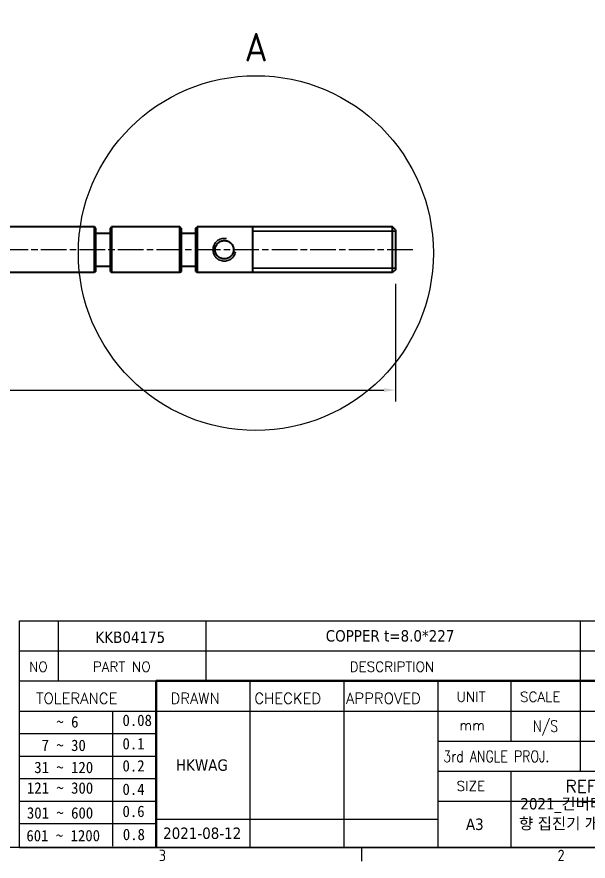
# Model space of a CAD drawing. Header units: millimetres. Extents: x 0 to 420, y 0 to 297.
# Drawn here: x 219.5 to 319.8, y 7.6 to 155.8 of the extents above; entities that cross this region are included whole.
import ezdxf
from ezdxf.enums import TextEntityAlignment as Align

# ---------------------------------------------------------------- set-up
doc = ezdxf.new("R2010")
doc.units = ezdxf.units.MM
doc.linetypes.add('CHAIN', pattern=[0.35429999999999995, 0.2362, -0.0295, 0.0591, -0.0295])
doc.layers.get('0').update_dxf_attribs({"color": 3, "lineweight": 25})
for name, color, linetype, lineweight in [('가시적인 것(ISO)', 3, 'Continuous', 40), ('가시적인 좁은 것(ISO)', 3, 'Continuous', 35), ('경계(ISO)', 7, 'Continuous', 25), ('상세 경계(JIS)', 7, 'Continuous', 25), ('제목(ISO)', 5, 'Continuous', 50), ('중심선(ISO)', 1, 'Continuous', 25), ('치수(ISO)', 2, 'Continuous', 25), ('해치(ISO)', 7, 'Continuous', 18)]:
    doc.layers.add(name, color=color, linetype=linetype, lineweight=lineweight)
doc.styles.add('HAN_291', font='')
doc.styles.add('HAN_370', font='', dxfattribs={"width": 2})
doc.styles.add('RC_284', font='ROMANC.shx')
doc.styles.add('RC_287', font='ROMANC.shx')
doc.styles.add('RC_292', font='ROMANC.shx')
doc.styles.add('ROMANT_294', font='romant.shx')
doc.styles.add('문자 텍스트_PSTEK_POSCO', font='isocp.shx')
doc.styles.add('부품번호텍스트_PSTEK_POSCO', font='isocp.shx')
doc.styles.add('치수 텍스트_PSTEK_POSCO', font='isocp.shx')
doc.styles.add('텍스트 스타일198', font='tahoma.ttf')
doc.styles.add('텍스트 스타일333', font='ROMANC.shx', dxfattribs={"width": 0.800000011920929})
doc.styles.get('HAN_291').set_extended_font_data('GulimChe')
doc.styles.get('HAN_370').set_extended_font_data('GulimChe')
doc.dimstyles.new('치수_PSTEK_POSCO', dxfattribs={"dimtxt": 3, "dimasz": 2, "dimexe": 2, "dimexo": 2.5, "dimgap": 1, "dimtad": 1, "dimrnd": 1e-08, "dimdsep": 46, "dimtxsty": '치수 텍스트_PSTEK_POSCO', "dimcen": 0.09, "dimdle": 10, "dimclrd": 7, "dimclre": 7, "dimclrt": 2, "dimadec": 1, "dimazin": 2, "dimtfac": 1, "dimtmove": 0, "dimatfit": 3, "dimfxl": 0, "dimtolj": 1, "dimlwd": -1, "dimlwe": -1, "dimarcsym": 0})

# ---------------------------------------------------------------- blocks, each defined once
blk = doc.blocks.new('경계 Default Border')
at = {"layer": '경계(ISO)'}
blk.add_line((280, 10), (280, 7.599999904632568), dxfattribs=at)
at = {"layer": '경계(ISO)', "flags": 128}
blk.add_lwpolyline([(10, 10), (10, 287.0000076293945), (410, 287.0000076293945), (410, 10), (10, 10)], dxfattribs=at)
at = {"layer": '경계(ISO)', "color": 2, "char_height": 2.000000029802322, "attachment_point": 7, "style": '문자 텍스트_PSTEK_POSCO'}
for s, insert in [('3', (244.4456930345745, 7.580929648038)), ('2', (314.418492964537, 7.580929648038))]:
    blk.add_mtext(s, dxfattribs=dict(at, insert=insert))
blk = doc.blocks.new('제목 블록 PSTEK')
for color, points in [(252, [(317.2195697678507, 17.0593801673321), (322.0326348870767, 21.62682475217465), (322.2781991042243, 21.94392121864296), (317.0471853425802, 16.97985676345368), (318.7512090904202, 16.1899260703855), (316.0018030350395, 12.71868385740789), (316.3356552234328, 13.00206718743325), (318.9235935156908, 16.2694494742633)]), (5, [(321.6183518841322, 17.4193704504104), (319.5281351041078, 18.24969419629727), (322.4505835294948, 22.02344462252142), (317.2195697678507, 17.0593801673321), (318.9235935156908, 16.2694494742633), (316.1741874603099, 12.79820726128571)]), (1, [(324.4839107253602, 19.60711530335299), (325.2419748254881, 19.60711530335299), (325.2419748254881, 20.25857663940324), (321.2266040451076, 20.25857663940324), (321.2266040451076, 19.60711530335299), (321.9846681452406, 19.60711530335299), (321.9846681452406, 15.3430047401139), (324.4839107253602, 15.3430047401139)]), (252, [(321.9846681452406, 19.60711530335299), (321.4042753185749, 19.60711530335299), (321.4042753185749, 19.45905590879572), (321.9846681452406, 19.45905590879572)]), (252, [(324.6615819988275, 19.45905590879572), (325.4196460989604, 19.45905590879572), (325.4196460989604, 20.11051724484596), (325.2419748254881, 20.11051724484596), (325.2419748254881, 19.60711530335299), (324.4839107253602, 19.60711530335299), (324.4839107253602, 15.3430047401139), (322.1623394187076, 15.3430047401139), (322.1623394187076, 15.19494534555726), (324.6615819988275, 15.19494534555726)]), (1, [(329.2277337269622, 20.25857663940324), (325.65654113025, 20.25857663940324), (325.65654113025, 15.3430047401139), (329.3580259941756, 15.3430047401139), (329.3580259941756, 15.9944660761648), (328.1137701654877, 15.9944660761648), (328.1137701654877, 17.56360607323003), (329.2277337269622, 17.56360607323003), (329.2277337269622, 18.25543873810179), (328.1137701654877, 18.25543873810179), (328.1137701654877, 19.60711530335299), (329.2277337269622, 19.60711530335299)]), (252, [(328.2914414389548, 19.45905590879572), (329.4054050004294, 19.45905590879572), (329.4054050004294, 20.11051724484596), (329.2277337269622, 20.11051724484596), (329.2277337269622, 19.60711530335299), (328.1137701654877, 19.60711530335299), (328.1137701654877, 18.25543873810179), (328.2914414389548, 18.25543873810179)]), (1, [(332.3312149849806, 20.25857663940324), (329.8592894925411, 20.25857663940324), (329.8592894925411, 15.3430047401139), (332.3312149849806, 15.3430047401139), (332.3312149849806, 17.4318630164523), (333.0701931098801, 15.3430047401139), (335.4855464857051, 15.3430047401139), (334.2514536401189, 19.30614745124769), (335.4379594596742, 20.25857663940324), (334.3071782107978, 20.25857663940324), (332.3312149849806, 18.99741471888304)]), (252, [(332.5088862584528, 20.1105172448466), (332.3312149849806, 20.1105172448466), (332.3312149849806, 18.99741471888368), (332.5088862584528, 19.11081371413894)]), (252, [(335.6156307331414, 20.11051724484596), (335.2535118015555, 20.11051724484596), (334.2514536401189, 19.30614745124769), (335.4855464857051, 15.3430047401139), (333.1954852176545, 15.3430047401139), (333.2478643833523, 15.19494534555726), (335.6632177591723, 15.19494534555726), (334.4291249135862, 19.15808805669106)]), (252, [(328.2914414389548, 17.41554667867274), (329.4054050004294, 17.41554667867274), (329.4054050004294, 18.10737934354514), (329.2277337269622, 18.10737934354514), (329.2277337269622, 17.56360607323003), (328.1137701654877, 17.56360607323003), (328.1137701654877, 15.9944660761648), (328.2914414389548, 15.9944660761648)]), (252, [(332.5088862584528, 16.92964231796647), (332.3312149849806, 17.43186301645164), (332.3312149849806, 15.3430047401139), (330.0369607660135, 15.3430047401139), (330.0369607660135, 15.19494534555726), (332.5088862584528, 15.19494534555726)]), (252, [(329.5356972676428, 15.8464066816075), (329.3580259941756, 15.8464066816075), (329.3580259941756, 15.3430047401139), (325.8342124037171, 15.3430047401139), (325.8342124037171, 15.19494534555726), (329.5356972676428, 15.19494534555726)])]:
    blk.add_hatch(color=color).paths.add_polyline_path(points)
h = blk.add_hatch(color=1)
edge = h.paths.add_edge_path(flags=0)
edge.add_line((314.2242174273352, 19.60711530335299), (314.2242174273352, 17.00126995915134))
edge.add_line((314.2242174273352, 17.00126995915134), (314.3485873187598, 17.00126995915134))
edge.add_arc((314.3485873187598, 17.6527312952023), 0.6514613360509371, 270, 360)
edge.add_line((315.0000486548106, 17.6527312952023), (315.0000486548106, 18.95565396730211))
edge.add_arc((314.3485873187598, 18.95565396730212), 0.6514613360508712, 0, 90)
edge.add_line((314.3485873187598, 19.60711530335299), (314.2242174273352, 19.60711530335299))
edge = h.paths.add_edge_path()
edge.add_arc((314.9847713324306, 18.28938669179658), 1.969189947606664, 269.9999999999959, 450)
edge.add_line((314.9847713324306, 20.25857663940318), (311.7664314776902, 20.25857663940324))
edge.add_line((311.7664314776902, 20.25857663940324), (311.7664314776902, 15.3430047401139))
edge.add_line((311.7664314776902, 15.3430047401139), (314.2242174273352, 15.3430047401139))
edge.add_line((314.2242174273352, 15.3430047401139), (314.2242174273352, 16.32019674418991))
edge.add_line((314.2242174273352, 16.32019674418991), (314.9847713324307, 16.32019674418991))
h = blk.add_hatch(color=252)
edge = h.paths.add_edge_path()
edge.add_arc((314.9847713324309, 18.28938669179657), 1.969189947606666, 270, 406.8278729790604)
edge.add_arc((315.1624426058984, 18.1413272972396), 1.969189947606962, -90, 53.560984836317004, ccw=False)
edge.add_line((315.1624426058984, 16.17213734963263), (314.4018887008024, 16.17213734963263))
edge.add_line((314.4018887008024, 16.17213734963263), (314.4018887008024, 15.19494534555726))
edge.add_line((314.4018887008024, 15.19494534555726), (311.9441027511573, 15.19494534555726))
edge.add_line((311.9441027511573, 15.19494534555726), (311.9441027511573, 15.3430047401139))
edge.add_line((311.9441027511573, 15.3430047401139), (314.2242174273352, 15.3430047401139))
edge.add_line((314.2242174273352, 15.3430047401139), (314.2242174273352, 16.32019674418991))
edge.add_line((314.2242174273352, 16.32019674418991), (314.9847713324309, 16.32019674418991))
h = blk.add_hatch(color=252)
edge = h.paths.add_edge_path()
edge.add_line((314.4018887008024, 19.45905590879572), (314.5262585922315, 19.45905590879572))
edge.add_arc((314.5262585922314, 18.80759457274939), 0.6514613360463194, 60.4189348879147, 90.00000000000318, ccw=False)
edge.add_arc((314.3485873187602, 18.95565396730057), 0.6514613360524251, 39.96992292766206, 90.00000000009999)
edge.add_line((314.3485873187591, 19.60711530335307), (314.2242174273352, 19.60711530335298))
edge.add_line((314.2242174273352, 19.60711530335299), (314.2242174273352, 17.00126995915134))
edge.add_line((314.2242174273352, 17.00126995915134), (314.3485873187591, 17.00126995915134))
edge.add_arc((314.3485873187568, 17.652731295233), 0.6514613360816299, 270.0000000002, 274.6930825552478)
edge.add_line((314.4018887008024, 17.0034541317032), (314.4018887008024, 19.45905590879572))
at = {"layer": '해치(ISO)', "true_color": 0x27d1fc}
h = blk.add_hatch(color=140, dxfattribs=at)
edge = h.paths.add_edge_path()
edge.add_ellipse((330.3660919371412, 20.15576403068321), major_axis=(9.100907360794343, 0), ratio=0.4069904968023172, start_angle=301.3098473703837, end_angle=507.7436900681698)
edge.add_ellipse((331.5340919371412, 20.4634168429492), major_axis=(-9.82350664112931, 0), ratio=0.3942600559756514, start_angle=111.51207141178469, end_angle=334.47025347086895, ccw=False)
edge.add_line((335.1363447531188, 16.8601935978785), (335.0955236905705, 16.99119398620872))
at = {"color": 180}
for p, q in [((182.475792979055, 11.79100474011392), (182.4757929790549, 51.56524660363496)), ((182.4757929790549, 51.56524660363496), (372.4757929537551, 51.56524660363496)), ((189.2651435055721, 51.56524660363496), (189.2651435055722, 41.00524660363494)), ((215.2152739891528, 41.00524660363494), (215.2152739891528, 51.56524660363496)), ((280.8758854511282, 51.56524660363496), (280.8758854511282, 41.00524660363494)), ((310.0881549537552, 51.56524660363496), (310.0881549537553, 41.00524660363494)), ((316.9044520275131, 51.56524660363496), (316.9044520275127, 41.00524660363494)), ((338.4566026226726, 51.56524660363496), (338.4566026226727, 41.00524660363494)), ((372.4757929537551, 51.56524660363496), (372.4757929537551, 11.79100474011389)), ((182.475792979055, 46.2852466036349), (372.4757929537551, 46.28524660363492)), ((182.475792979055, 41.00524660363493), (206.451475290024, 41.00524660363493)), ((222.9401812389276, 11.79100474011392), (222.9401812389276, 41.00524660363494)), ((239.4288871878316, 11.79100474011392), (239.4288871878316, 41.00524660363494)), ((255.9175931367356, 11.79100474011392), (255.9175931367356, 41.00524660363494)), ((268.6918866058747, 41.00524660363494), (268.6918866058747, 30.44524660363498)), ((280.8758854511282, 41.00524660363494), (280.8758854511282, 25.16524660363502)), ((310.088154953755, 41.00524660363494), (310.088154953755, 11.79100474011392)), ((182.475792979055, 35.72524660363497), (206.451475290024, 35.72524660363497)), ((198.8621818849491, 12.02524660363491), (198.8621818849491, 35.72524660363497)), ((206.451475290024, 35.72524660363497), (372.4757929537551, 35.72524660363497)), ((182.475792979055, 31.77524660363492), (206.451475290024, 31.77524660363492)), ((255.917593136736, 30.44524660363498), (372.4757929537552, 30.44524660363501)), ((182.475792979055, 27.82524660363487), (206.451475290024, 27.82524660363487)), ((182.475792979055, 23.87524660363505), (206.451475290024, 23.87524660363505)), ((255.9175931367359, 25.16524660363502), (372.4757929537552, 25.165246603635)), ((268.6918866058744, 25.16524660363502), (268.6918866058744, 11.79100474011392)), ((182.475792979055, 19.92524660363478), (206.451475290024, 19.92524660363478)), ((255.9175931367359, 19.88524660363481), (310.0881549537553, 19.88524660363481)), ((206.451475290024, 16.74100474011396), (255.9175931367359, 16.74100474011396)), ((182.475792979055, 15.97524660363496), (206.451475290024, 15.97524660363496)), ((182.475792979055, 11.79100474011392), (372.4757929537551, 11.79100474011389))]:
    blk.add_line(p, q, dxfattribs=at)
at = {"color": 7, "lineweight": 50}
for p, q in [((206.4514752900237, 11.79100474011392), (206.4514752900237, 41.00524660363494)), ((206.451475290024, 41.00524660363494), (372.4757929537551, 41.00524660363496))]:
    blk.add_line(p, q, dxfattribs=at)
at = {"color": 7}
for p, q in [((322.2781991042243, 21.94392121864296), (317.0471853425802, 16.97985676345368)), ((322.4505835294948, 22.02344462252142), (317.2195697678507, 17.0593801673321)), ((317.2195697678507, 17.0593801673321), (322.0326348870767, 21.62682475217465)), ((319.5281351041078, 18.24969419629727), (322.4505835294948, 22.02344462252142)), ((322.0326348870767, 21.62682475217465), (322.2781991042243, 21.94392121864296)), ((311.7664314776902, 20.25900474011391), (311.7664314776902, 15.34300474011391)), ((314.9847713324309, 20.25857663940324), (311.7664314776902, 20.25857663940324)), ((314.9847713324309, 20.25857663940324), (311.7664314776902, 20.25857663940324)), ((311.7664314776902, 20.25857663940324), (311.7664314776902, 15.3430047401139)), ((314.2242174273352, 17.00126995915134), (314.2242174273352, 19.60711530335299)), ((314.2242174273352, 19.60711530335299), (314.3485873187591, 19.60711530335299)), ((314.3485873187591, 19.60711530335299), (314.2242174273352, 19.60711530335299)), ((314.2242174273352, 19.60711530335299), (314.2242174273352, 17.00126995915134)), ((314.2242174273352, 17.00126995915134), (314.2242174273352, 19.60711530335299)), ((314.2242174273352, 19.60711530335299), (314.3485873187591, 19.60711530335299)), ((314.4018887008024, 19.45905590879572), (314.5262585922314, 19.45905590879572)), ((314.4018887008024, 17.0034541317032), (314.4018887008024, 19.45905590879572)), ((325.2419748254881, 20.25857663940324), (321.2266040451076, 20.25857663940324)), ((321.2266040451076, 20.25857663940324), (321.2266040451076, 19.60711530335299)), ((325.2419748254881, 20.25857663940324), (321.2266040451076, 20.25857663940324)), ((321.2266040451076, 20.25857663940324), (321.2266040451076, 19.60711530335299)), ((321.2266040451076, 19.60711530335299), (321.9846681452406, 19.60711530335299)), ((321.2266040451076, 19.60711530335299), (321.9846681452406, 19.60711530335299)), ((321.4042753185749, 19.60711530335299), (321.4042753185749, 19.45905590879572)), ((321.9846681452406, 19.60711530335299), (321.4042753185749, 19.60711530335299)), ((321.4042753185749, 19.45905590879572), (321.9846681452406, 19.45905590879572)), ((321.9846681452406, 19.60711530335299), (321.9846681452406, 15.3430047401139)), ((321.9846681452406, 19.45905590879572), (321.9846681452406, 19.60711530335299)), ((321.9846681452406, 19.60711530335299), (321.9846681452406, 15.3430047401139)), ((324.4839107253602, 19.60711530335299), (325.2419748254881, 19.60711530335299)), ((324.4839107253602, 15.3430047401139), (324.4839107253602, 19.60711530335299)), ((325.2419748254881, 19.60711530335299), (324.4839107253602, 19.60711530335299)), ((324.4839107253602, 19.60711530335299), (324.4839107253602, 15.3430047401139)), ((324.4839107253602, 19.60711530335299), (325.2419748254881, 19.60711530335299)), ((324.4839107253602, 15.3430047401139), (324.4839107253602, 19.60711530335299)), ((324.6615819988275, 19.45905590879572), (325.4196460989604, 19.45905590879572)), ((324.6615819988275, 15.19494534555726), (324.6615819988275, 19.45905590879572)), ((325.2419748254881, 19.60711530335299), (325.2419748254881, 20.25857663940324)), ((325.2419748254881, 19.60711530335299), (325.2419748254881, 20.25857663940324)), ((325.4196460989604, 20.11051724484596), (325.2419748254881, 20.11051724484596)), ((325.2419748254881, 20.11051724484596), (325.2419748254881, 19.60711530335299)), ((325.4196460989604, 19.45905590879572), (325.4196460989604, 20.11051724484596)), ((329.2277337269622, 20.25857663940324), (325.65654113025, 20.25857663940324)), ((325.65654113025, 20.25857663940324), (325.65654113025, 15.3430047401139)), ((325.65654113025, 20.25857663940324), (325.65654113025, 15.3430047401139)), ((329.2277337269622, 20.25857663940324), (325.65654113025, 20.25857663940324)), ((328.1137701654877, 18.25543873810179), (328.1137701654877, 19.60711530335299)), ((328.1137701654877, 19.60711530335299), (329.2277337269622, 19.60711530335299)), ((329.2277337269622, 19.60711530335299), (328.1137701654877, 19.60711530335299)), ((328.1137701654877, 19.60711530335299), (328.1137701654877, 18.25543873810179)), ((328.1137701654877, 18.25543873810179), (328.1137701654877, 19.60711530335299)), ((328.1137701654877, 19.60711530335299), (329.2277337269622, 19.60711530335299)), ((328.2914414389548, 18.25543873810179), (328.2914414389548, 19.45905590879572)), ((328.2914414389548, 19.45905590879572), (329.4054050004294, 19.45905590879572)), ((329.2277337269622, 19.60711530335299), (329.2277337269622, 20.25857663940324)), ((329.2277337269622, 19.60711530335299), (329.2277337269622, 20.25857663940324)), ((329.4054050004294, 20.11051724484596), (329.2277337269622, 20.11051724484596)), ((329.2277337269622, 20.11051724484596), (329.2277337269622, 19.60711530335299)), ((329.4054050004294, 19.45905590879572), (329.4054050004294, 20.11051724484596)), ((332.3312149849806, 20.25857663940324), (329.8592894925411, 20.25857663940324)), ((329.8592894925411, 20.25857663940324), (329.8592894925411, 15.3430047401139)), ((329.8592894925411, 20.25857663940324), (329.8592894925411, 15.3430047401139)), ((332.3312149849806, 20.25857663940324), (329.8592894925411, 20.25857663940324)), ((334.3071782107978, 20.25857663940324), (332.3312149849806, 18.99741471888304)), ((332.3312149849806, 18.99741471888304), (332.3312149849806, 20.25857663940324)), ((334.3071782107978, 20.25857663940324), (332.3312149849806, 18.99741471888304)), ((332.3312149849806, 18.99741471888304), (332.3312149849806, 20.25857663940324)), ((332.5088862584528, 20.1105172448466), (332.3312149849806, 20.1105172448466)), ((332.3312149849806, 20.1105172448466), (332.3312149849806, 18.99741471888368)), ((332.5088862584528, 19.11081371413894), (332.5088862584528, 20.1105172448466)), ((334.2514536401189, 19.30614745124769), (335.4379594596742, 20.25857663940324)), ((334.2514536401189, 19.30614745124769), (335.4379594596742, 20.25857663940324)), ((335.2535118015555, 20.11051724484596), (334.2514536401189, 19.30614745124769)), ((335.4855464857051, 15.3430047401139), (334.2514536401189, 19.30614745124769)), ((334.2514536401189, 19.30614745124769), (335.4855464857051, 15.3430047401139)), ((335.4855464857051, 15.3430047401139), (334.2514536401189, 19.30614745124769)), ((335.4379594596742, 20.25857663940324), (334.3071782107978, 20.25857663940324)), ((335.4379594596742, 20.25857663940324), (334.3071782107978, 20.25857663940324)), ((334.4291249135862, 19.15808805669104), (335.6156307331414, 20.11051724484596)), ((335.6156307331414, 20.11051724484596), (335.2535118015555, 20.11051724484596)), ((315.0000486548106, 18.95565396730275), (315.0000486548106, 17.65273129520161)), ((315.0000486548106, 18.95565396730275), (315.0000486548106, 17.65273129520161)), ((321.6183518841322, 17.4193704504104), (319.5281351041078, 18.24969419629727)), ((329.2277337269622, 18.25543873810179), (328.1137701654877, 18.25543873810179)), ((328.1137701654877, 18.25543873810179), (328.2914414389548, 18.25543873810179)), ((329.2277337269622, 18.25543873810179), (328.1137701654877, 18.25543873810179)), ((329.2277337269622, 17.56360607323003), (329.2277337269622, 18.25543873810179)), ((329.2277337269622, 17.56360607323003), (329.2277337269622, 18.25543873810179)), ((329.4054050004294, 18.10737934354514), (329.2277337269622, 18.10737934354514)), ((329.2277337269622, 18.10737934354514), (329.2277337269622, 17.56360607323003)), ((329.4054050004294, 17.41554667867274), (329.4054050004294, 18.10737934354514)), ((332.3312149849806, 18.99741471888368), (332.5088862584528, 19.11081371413894)), ((335.6632177591723, 15.19494534555726), (334.4291249135862, 19.15808805669104)), ((314.3485873187591, 17.00126995915134), (314.2242174273352, 17.00126995915134)), ((314.2242174273352, 17.00126995915134), (314.3485873187591, 17.00126995915134)), ((314.3485873187591, 17.00126995915134), (314.2242174273352, 17.00126995915134)), ((314.2242174273352, 16.32019674418991), (314.9847713324309, 16.32019674418991)), ((314.2242174273352, 15.3430047401139), (314.2242174273352, 16.32019674418991)), ((314.9847713324309, 16.32019674418991), (314.2242174273352, 16.32019674418991)), ((314.2242174273352, 16.32019674418991), (314.2242174273352, 15.3430047401139)), ((314.2242174273352, 16.32019674418991), (314.9847713324309, 16.32019674418991)), ((314.2242174273352, 15.3430047401139), (314.2242174273352, 16.32019674418991)), ((316.1741874603099, 12.79820726128571), (321.6183518841322, 17.4193704504104)), ((317.0471853425802, 16.97985676345368), (318.7512090904202, 16.1899260703855)), ((318.9235935156908, 16.2694494742633), (317.2195697678507, 17.0593801673321)), ((317.2195697678507, 17.0593801673321), (318.9235935156908, 16.2694494742633)), ((328.1137701654877, 17.56360607323003), (329.2277337269622, 17.56360607323003)), ((328.1137701654877, 15.9944660761648), (328.1137701654877, 17.56360607323003)), ((329.2277337269622, 17.56360607323003), (328.1137701654877, 17.56360607323003)), ((328.1137701654877, 17.56360607323003), (328.1137701654877, 15.9944660761648)), ((328.1137701654877, 17.56360607323003), (329.2277337269622, 17.56360607323003)), ((328.1137701654877, 15.9944660761648), (328.1137701654877, 17.56360607323003)), ((328.2914414389548, 15.9944660761648), (328.2914414389548, 17.41554667867274)), ((328.2914414389548, 17.41554667867274), (329.4054050004294, 17.41554667867274)), ((332.3312149849806, 17.4318630164523), (333.0701931098801, 15.3430047401139)), ((332.3312149849806, 15.3430047401139), (332.3312149849806, 17.4318630164523)), ((332.5088862584528, 16.92964231796647), (332.3312149849806, 17.43186301645164)), ((332.3312149849806, 17.43186301645164), (332.3312149849806, 15.3430047401139)), ((332.3312149849806, 17.4318630164523), (333.0701931098801, 15.3430047401139)), ((332.3312149849806, 15.3430047401139), (332.3312149849806, 17.4318630164523)), ((332.5088862584528, 15.19494534555726), (332.5088862584528, 16.92964231796647)), ((345.0447381189468, 17.50375595811051), (344.9867755289346, 17.689895936919)), ((311.7664314776902, 15.3430047401139), (314.2242174273352, 15.3430047401139)), ((311.7664314776902, 15.3430047401139), (314.2242174273352, 15.3430047401139)), ((314.2242174273352, 15.3430047401139), (311.9441027511573, 15.3430047401139)), ((311.9441027511573, 15.3430047401139), (311.9441027511573, 15.19494534555726)), ((311.9441027511573, 15.19494534555726), (314.4018887008024, 15.19494534555726)), ((314.4018887008024, 16.17213734963263), (315.162442605898, 16.17213734963263)), ((314.4018887008024, 15.19494534555726), (314.4018887008024, 16.17213734963263)), ((318.7512090904202, 16.1899260703855), (316.0018030350395, 12.71868385740789)), ((318.9235935156908, 16.2694494742633), (316.1741874603099, 12.79820726128571)), ((316.3356552234328, 13.00206718743325), (318.9235935156908, 16.2694494742633)), ((321.9846681452406, 15.3430047401139), (324.4839107253602, 15.3430047401139)), ((321.9846681452406, 15.3430047401139), (324.4839107253602, 15.3430047401139)), ((324.4839107253602, 15.3430047401139), (322.1623394187076, 15.3430047401139)), ((322.1623394187076, 15.3430047401139), (322.1623394187076, 15.19494534555726)), ((322.1623394187076, 15.19494534555726), (324.6615819988275, 15.19494534555726)), ((325.65654113025, 15.3430047401139), (329.3580259941756, 15.3430047401139)), ((325.65654113025, 15.3430047401139), (329.3580259941756, 15.3430047401139)), ((329.3580259941756, 15.3430047401139), (325.8342124037171, 15.3430047401139)), ((325.8342124037171, 15.3430047401139), (325.8342124037171, 15.19494534555726)), ((325.8342124037171, 15.19494534555726), (329.5356972676428, 15.19494534555726)), ((329.3580259941756, 15.9944660761648), (328.1137701654877, 15.9944660761648)), ((328.1137701654877, 15.9944660761648), (328.2914414389548, 15.9944660761648)), ((329.3580259941756, 15.9944660761648), (328.1137701654877, 15.9944660761648)), ((329.3580259941756, 15.3430047401139), (329.3580259941756, 15.9944660761648)), ((329.3580259941756, 15.3430047401139), (329.3580259941756, 15.9944660761648)), ((329.5356972676428, 15.8464066816075), (329.3580259941756, 15.8464066816075)), ((329.3580259941756, 15.8464066816075), (329.3580259941756, 15.3430047401139)), ((329.5356972676428, 15.19494534555726), (329.5356972676428, 15.8464066816075)), ((329.8592894925411, 15.3430047401139), (332.3312149849806, 15.3430047401139)), ((329.8592894925411, 15.3430047401139), (332.3312149849806, 15.3430047401139)), ((332.3312149849806, 15.3430047401139), (330.0369607660135, 15.3430047401139)), ((330.0369607660135, 15.3430047401139), (330.0369607660135, 15.19494534555726)), ((330.0369607660135, 15.19494534555726), (332.5088862584528, 15.19494534555726)), ((333.0701931098801, 15.3430047401139), (335.4855464857051, 15.3430047401139)), ((333.0701931098801, 15.3430047401139), (335.4855464857051, 15.3430047401139)), ((335.4855464857051, 15.3430047401139), (333.1954852176545, 15.3430047401139)), ((333.1954852176545, 15.3430047401139), (333.2478643833523, 15.19494534555726)), ((333.2478643833523, 15.19494534555726), (335.6632177591723, 15.19494534555726)), ((316.0018030350395, 12.71868385740789), (316.3356552234328, 13.00206718743325))]:
    blk.add_line(p, q, dxfattribs=at)
at = {"color": 5}
for p, q in [((322.4505835294948, 22.02344462252142), (317.2195697678507, 17.0593801673321)), ((319.5281351041078, 18.24969419629727), (322.4505835294948, 22.02344462252142)), ((321.6183518841322, 17.4193704504104), (319.5281351041078, 18.24969419629727)), ((316.1741874603099, 12.79820726128571), (321.6183518841322, 17.4193704504104)), ((317.2195697678507, 17.0593801673321), (318.9235935156908, 16.2694494742633)), ((318.9235935156908, 16.2694494742633), (316.1741874603099, 12.79820726128571))]:
    blk.add_line(p, q, dxfattribs=at)
at = {"color": 1}
for p, q in [((314.9847713324309, 20.25857663940324), (311.7664314776902, 20.25857663940324)), ((311.7664314776902, 20.25857663940324), (311.7664314776902, 15.3430047401139)), ((314.2242174273352, 17.00126995915134), (314.2242174273352, 19.60711530335299)), ((314.2242174273352, 19.60711530335299), (314.3485873187591, 19.60711530335299)), ((325.2419748254881, 20.25857663940324), (321.2266040451076, 20.25857663940324)), ((321.2266040451076, 20.25857663940324), (321.2266040451076, 19.60711530335299)), ((321.2266040451076, 19.60711530335299), (321.9846681452406, 19.60711530335299)), ((321.9846681452406, 19.60711530335299), (321.9846681452406, 15.3430047401139)), ((324.4839107253602, 19.60711530335299), (325.2419748254881, 19.60711530335299)), ((324.4839107253602, 15.3430047401139), (324.4839107253602, 19.60711530335299)), ((325.2419748254881, 19.60711530335299), (325.2419748254881, 20.25857663940324)), ((329.2277337269622, 20.25857663940324), (325.65654113025, 20.25857663940324)), ((325.65654113025, 20.25857663940324), (325.65654113025, 15.3430047401139)), ((328.1137701654877, 18.25543873810179), (328.1137701654877, 19.60711530335299)), ((328.1137701654877, 19.60711530335299), (329.2277337269622, 19.60711530335299)), ((329.2277337269622, 19.60711530335299), (329.2277337269622, 20.25857663940324)), ((332.3312149849806, 20.25857663940324), (329.8592894925411, 20.25857663940324)), ((329.8592894925411, 20.25857663940324), (329.8592894925411, 15.3430047401139)), ((334.3071782107978, 20.25857663940324), (332.3312149849806, 18.99741471888304)), ((332.3312149849806, 18.99741471888304), (332.3312149849806, 20.25857663940324)), ((334.2514536401189, 19.30614745124769), (335.4379594596742, 20.25857663940324)), ((335.4855464857051, 15.3430047401139), (334.2514536401189, 19.30614745124769)), ((335.4379594596742, 20.25857663940324), (334.3071782107978, 20.25857663940324)), ((315.0000486548106, 18.95565396730275), (315.0000486548106, 17.65273129520161)), ((329.2277337269622, 18.25543873810179), (328.1137701654877, 18.25543873810179)), ((329.2277337269622, 17.56360607323003), (329.2277337269622, 18.25543873810179)), ((314.3485873187591, 17.00126995915134), (314.2242174273352, 17.00126995915134)), ((314.2242174273352, 16.32019674418991), (314.9847713324309, 16.32019674418991)), ((314.2242174273352, 15.3430047401139), (314.2242174273352, 16.32019674418991)), ((328.1137701654877, 17.56360607323003), (329.2277337269622, 17.56360607323003)), ((328.1137701654877, 15.9944660761648), (328.1137701654877, 17.56360607323003)), ((332.3312149849806, 17.4318630164523), (333.0701931098801, 15.3430047401139)), ((332.3312149849806, 15.3430047401139), (332.3312149849806, 17.4318630164523)), ((311.7664314776902, 15.3430047401139), (314.2242174273352, 15.3430047401139)), ((321.9846681452406, 15.3430047401139), (324.4839107253602, 15.3430047401139)), ((325.65654113025, 15.3430047401139), (329.3580259941756, 15.3430047401139)), ((329.3580259941756, 15.9944660761648), (328.1137701654877, 15.9944660761648)), ((329.3580259941756, 15.3430047401139), (329.3580259941756, 15.9944660761648)), ((329.8592894925411, 15.3430047401139), (332.3312149849806, 15.3430047401139)), ((333.0701931098801, 15.3430047401139), (335.4855464857051, 15.3430047401139))]:
    blk.add_line(p, q, dxfattribs=at)
at = {"color": 7}
for centre, radius, start, end in [((314.3485873187598, 18.95565396730211), 0.6514613360508712, 0, 90), ((314.3485873187602, 18.95565396730057), 0.6514613360524251, 39.96992292766117, 90), ((314.3485873187598, 18.95565396730212), 0.6514613360508712, 0, 90), ((314.5262585922314, 18.80759457274939), 0.6514613360463193, 60.41893488791137, 90), ((314.9847713324309, 18.28938669179658), 1.969189947606665, 270, 90), ((314.9847713324309, 18.28938669179658), 1.969189947606665, 270, 90), ((314.9847713324307, 18.2893866917965), 1.969189947606594, 270, 46.82787297909833), ((315.1624426058984, 18.1413272972396), 1.969189947606961, 270, 53.56098483636067), ((314.3485873187597, 17.65273129520228), 0.6514613360509381, 270, 0), ((314.3485873187598, 17.6527312952023), 0.6514613360509381, 270, 0), ((314.3485873187568, 17.652731295233), 0.6514613360816299, 270, 274.6930825552478)]:
    blk.add_arc(centre, radius, start, end, dxfattribs=at)
at = {"color": 1}
for centre, radius, start, end in [((314.3485873187598, 18.95565396730211), 0.6514613360508712, 0, 90), ((314.9847713324309, 18.28938669179657), 1.969189947606665, 270, 90), ((314.3485873187598, 17.6527312952023), 0.6514613360509381, 270, 0)]:
    blk.add_arc(centre, radius, start, end, dxfattribs=at)
at = {"layer": '제목(ISO)', "lineweight": 18}
blk.add_line((182.475792979055, 35.72500474011393), (182.475792979055, 11.79100474011392), dxfattribs=at)
at = {"layer": '제목(ISO)'}
for p, q in [((322.2781991042243, 21.94392121864296), (317.0471853425802, 16.97985676345368)), ((322.4505835294948, 22.02344462252142), (317.2195697678507, 17.0593801673321)), ((317.2195697678507, 17.0593801673321), (322.0326348870767, 21.62682475217465)), ((319.5281351041078, 18.24969419629727), (322.4505835294948, 22.02344462252142)), ((322.0326348870767, 21.62682475217465), (322.2781991042243, 21.94392121864296)), ((314.9847713324306, 20.25857663940324), (311.7664314776902, 20.25857663940324)), ((311.7664314776902, 20.25857663940324), (311.7664314776902, 15.3430047401139)), ((314.2242174273352, 17.00126995915134), (314.2242174273352, 19.60711530335299)), ((314.2242174273352, 19.60711530335299), (314.3485873187598, 19.60711530335299)), ((314.3485873187591, 19.60711530335299), (314.2242174273352, 19.60711530335299)), ((314.2242174273352, 19.60711530335299), (314.2242174273352, 17.00126995915134)), ((314.4018887008024, 19.45905590879572), (314.5262585922314, 19.45905590879572)), ((314.4018887008024, 17.0034541317032), (314.4018887008024, 19.45905590879572)), ((325.2419748254881, 20.25857663940324), (321.2266040451076, 20.25857663940324)), ((321.2266040451076, 20.25857663940324), (321.2266040451076, 19.60711530335299)), ((321.2266040451076, 19.60711530335299), (321.9846681452406, 19.60711530335299)), ((321.9846681452406, 19.60711530335299), (321.4042753185749, 19.60711530335299)), ((321.4042753185749, 19.60711530335299), (321.4042753185749, 19.45905590879572)), ((321.4042753185749, 19.45905590879572), (321.9846681452406, 19.45905590879572)), ((321.9846681452406, 19.60711530335299), (321.9846681452406, 15.3430047401139)), ((321.9846681452406, 19.45905590879572), (321.9846681452406, 19.60711530335299)), ((324.4839107253602, 19.60711530335299), (325.2419748254881, 19.60711530335299)), ((324.4839107253602, 15.3430047401139), (324.4839107253602, 19.60711530335299)), ((325.2419748254881, 19.60711530335299), (324.4839107253602, 19.60711530335299)), ((324.4839107253602, 19.60711530335299), (324.4839107253602, 15.3430047401139)), ((324.6615819988275, 19.45905590879572), (325.4196460989604, 19.45905590879572)), ((324.6615819988275, 15.19494534555726), (324.6615819988275, 19.45905590879572)), ((325.2419748254881, 19.60711530335299), (325.2419748254881, 20.25857663940324)), ((325.4196460989604, 20.11051724484596), (325.2419748254881, 20.11051724484596)), ((325.2419748254881, 20.11051724484596), (325.2419748254881, 19.60711530335299)), ((325.4196460989604, 19.45905590879572), (325.4196460989604, 20.11051724484596)), ((329.2277337269622, 20.25857663940324), (325.65654113025, 20.25857663940324)), ((325.65654113025, 20.25857663940324), (325.65654113025, 15.3430047401139)), ((328.1137701654877, 18.25543873810179), (328.1137701654877, 19.60711530335299)), ((328.1137701654877, 19.60711530335299), (329.2277337269622, 19.60711530335299)), ((329.2277337269622, 19.60711530335299), (328.1137701654877, 19.60711530335299)), ((328.1137701654877, 19.60711530335299), (328.1137701654877, 18.25543873810179)), ((328.2914414389548, 19.45905590879572), (329.4054050004294, 19.45905590879572)), ((328.2914414389548, 18.25543873810179), (328.2914414389548, 19.45905590879572)), ((329.2277337269622, 19.60711530335299), (329.2277337269622, 20.25857663940324)), ((329.4054050004294, 20.11051724484596), (329.2277337269622, 20.11051724484596)), ((329.2277337269622, 20.11051724484596), (329.2277337269622, 19.60711530335299)), ((329.4054050004294, 19.45905590879572), (329.4054050004294, 20.11051724484596)), ((332.3312149849806, 20.25857663940324), (329.8592894925411, 20.25857663940324)), ((329.8592894925411, 20.25857663940324), (329.8592894925411, 15.3430047401139)), ((334.3071782107978, 20.25857663940324), (332.3312149849806, 18.99741471888304)), ((332.3312149849806, 18.99741471888304), (332.3312149849806, 20.25857663940324)), ((332.5088862584528, 20.1105172448466), (332.3312149849806, 20.1105172448466)), ((332.3312149849806, 20.1105172448466), (332.3312149849806, 18.99741471888368)), ((332.5088862584528, 19.11081371413894), (332.5088862584528, 20.1105172448466)), ((334.2514536401189, 19.30614745124769), (335.4379594596742, 20.25857663940324)), ((335.2535118015555, 20.11051724484596), (334.2514536401189, 19.30614745124769)), ((335.4855464857051, 15.3430047401139), (334.2514536401189, 19.30614745124769)), ((334.2514536401189, 19.30614745124769), (335.4855464857051, 15.3430047401139)), ((335.4379594596742, 20.25857663940324), (334.3071782107978, 20.25857663940324)), ((334.4291249135862, 19.15808805669106), (335.6156307331414, 20.11051724484596)), ((335.6156307331414, 20.11051724484596), (335.2535118015555, 20.11051724484596)), ((315.0000486548106, 18.95565396730211), (315.0000486548106, 17.6527312952023)), ((321.6183518841322, 17.4193704504104), (319.5281351041078, 18.24969419629727)), ((329.2277337269622, 18.25543873810179), (328.1137701654877, 18.25543873810179)), ((328.1137701654877, 18.25543873810179), (328.2914414389548, 18.25543873810179)), ((329.2277337269622, 17.56360607323003), (329.2277337269622, 18.25543873810179)), ((329.4054050004294, 18.10737934354514), (329.2277337269622, 18.10737934354514)), ((329.2277337269622, 18.10737934354514), (329.2277337269622, 17.56360607323003)), ((329.4054050004294, 17.41554667867274), (329.4054050004294, 18.10737934354514)), ((332.3312149849806, 18.99741471888368), (332.5088862584528, 19.11081371413894)), ((335.6632177591723, 15.19494534555726), (334.4291249135862, 19.15808805669106)), ((314.3485873187598, 17.00126995915134), (314.2242174273352, 17.00126995915134)), ((314.2242174273352, 17.00126995915134), (314.3485873187591, 17.00126995915134)), ((314.2242174273352, 15.3430047401139), (314.2242174273352, 16.32019674418991)), ((314.2242174273352, 16.32019674418991), (314.9847713324307, 16.32019674418991)), ((314.9847713324309, 16.32019674418991), (314.2242174273352, 16.32019674418991)), ((314.2242174273352, 16.32019674418991), (314.2242174273352, 15.3430047401139)), ((316.1741874603099, 12.79820726128571), (321.6183518841322, 17.4193704504104)), ((317.0471853425802, 16.97985676345368), (318.7512090904202, 16.1899260703855)), ((317.2195697678507, 17.0593801673321), (318.9235935156908, 16.2694494742633)), ((318.9235935156908, 16.2694494742633), (317.2195697678507, 17.0593801673321)), ((328.1137701654877, 15.9944660761648), (328.1137701654877, 17.56360607323003)), ((328.1137701654877, 17.56360607323003), (329.2277337269622, 17.56360607323003)), ((329.2277337269622, 17.56360607323003), (328.1137701654877, 17.56360607323003)), ((328.1137701654877, 17.56360607323003), (328.1137701654877, 15.9944660761648)), ((328.2914414389548, 17.41554667867274), (329.4054050004294, 17.41554667867274)), ((328.2914414389548, 15.9944660761648), (328.2914414389548, 17.41554667867274)), ((332.3312149849806, 15.3430047401139), (332.3312149849806, 17.4318630164523)), ((332.3312149849806, 17.4318630164523), (333.0701931098801, 15.3430047401139)), ((332.5088862584528, 16.92964231796647), (332.3312149849806, 17.43186301645164)), ((332.3312149849806, 17.43186301645164), (332.3312149849806, 15.3430047401139)), ((332.5088862584528, 15.19494534555726), (332.5088862584528, 16.92964231796647)), ((311.7664314776902, 15.3430047401139), (314.2242174273352, 15.3430047401139)), ((314.2242174273352, 15.3430047401139), (311.9441027511573, 15.3430047401139)), ((311.9441027511573, 15.3430047401139), (311.9441027511573, 15.19494534555726)), ((311.9441027511573, 15.19494534555726), (314.4018887008024, 15.19494534555726)), ((314.4018887008024, 15.19494534555726), (314.4018887008024, 16.17213734963263)), ((314.4018887008024, 16.17213734963263), (315.1624426058984, 16.17213734963263)), ((318.7512090904202, 16.1899260703855), (316.0018030350395, 12.71868385740789)), ((318.9235935156908, 16.2694494742633), (316.1741874603099, 12.79820726128571)), ((316.3356552234328, 13.00206718743325), (318.9235935156908, 16.2694494742633)), ((321.9846681452406, 15.3430047401139), (324.4839107253602, 15.3430047401139)), ((324.4839107253602, 15.3430047401139), (322.1623394187076, 15.3430047401139)), ((322.1623394187076, 15.3430047401139), (322.1623394187076, 15.19494534555726)), ((322.1623394187076, 15.19494534555726), (324.6615819988275, 15.19494534555726)), ((325.65654113025, 15.3430047401139), (329.3580259941756, 15.3430047401139)), ((329.3580259941756, 15.3430047401139), (325.8342124037171, 15.3430047401139)), ((325.8342124037171, 15.3430047401139), (325.8342124037171, 15.19494534555726)), ((325.8342124037171, 15.19494534555726), (329.5356972676428, 15.19494534555726)), ((329.3580259941756, 15.9944660761648), (328.1137701654877, 15.9944660761648)), ((328.1137701654877, 15.9944660761648), (328.2914414389548, 15.9944660761648)), ((329.3580259941756, 15.3430047401139), (329.3580259941756, 15.9944660761648)), ((329.5356972676428, 15.8464066816075), (329.3580259941756, 15.8464066816075)), ((329.3580259941756, 15.8464066816075), (329.3580259941756, 15.3430047401139)), ((329.5356972676428, 15.19494534555726), (329.5356972676428, 15.8464066816075)), ((329.8592894925411, 15.3430047401139), (332.3312149849806, 15.3430047401139)), ((332.3312149849806, 15.3430047401139), (330.0369607660135, 15.3430047401139)), ((330.0369607660135, 15.3430047401139), (330.0369607660135, 15.19494534555726)), ((330.0369607660135, 15.19494534555726), (332.5088862584528, 15.19494534555726)), ((333.0701931098801, 15.3430047401139), (335.4855464857051, 15.3430047401139)), ((335.4855464857051, 15.3430047401139), (333.1954852176545, 15.3430047401139)), ((333.1954852176545, 15.3430047401139), (333.2478643833523, 15.19494534555726)), ((333.2478643833523, 15.19494534555726), (335.6632177591723, 15.19494534555726)), ((316.0018030350395, 12.71868385740789), (316.3356552234328, 13.00206718743325))]:
    blk.add_line(p, q, dxfattribs=at)
at = {"layer": '제목(ISO)', "color": 4}
blk.add_line((335.1363447531188, 16.8601935978785), (335.0955236905705, 16.99119398620872), dxfattribs=at)
at = {"layer": '제목(ISO)'}
for centre, radius, start, end in [((314.3485873187598, 18.95565396730212), 0.6514613360508712, 0, 90), ((314.3485873187602, 18.95565396730057), 0.6514613360524251, 39.96992292766117, 90), ((314.5262585922314, 18.80759457274939), 0.6514613360463193, 60.41893488791137, 90), ((314.9847713324306, 18.28938669179658), 1.969189947606664, 46.82787297909431, 90), ((314.9847713324307, 18.2893866917965), 1.969189947606594, 270, 46.82787297909833), ((314.9847713324309, 18.28938669179657), 1.969189947606666, 270, 46.8278729790603), ((315.1624426058984, 18.1413272972396), 1.969189947606962, 270, 53.56098483631701), ((314.3485873187598, 17.6527312952023), 0.6514613360509371, 270, 0), ((314.3485873187568, 17.652731295233), 0.6514613360816299, 270, 274.6930825552478)]:
    blk.add_arc(centre, radius, start, end, dxfattribs=at)
at = {"layer": '제목(ISO)', "color": 4}
for centre, major_axis, ratio, start_param, end_param in [((331.5340919371412, 20.4634168429492), (9.82350664112931, 0), 0.3942600559756514, 5.087845455444478, 8.97919982663645), ((330.3660919371412, 20.15576403068321), (9.100907360794343, 0), 0.4069904968023172, 5.258848905294775, 8.861799147915196)]:
    blk.add_ellipse(centre, major_axis=major_axis, ratio=ratio, start_param=start_param, end_param=end_param, dxfattribs=at)
at = {"color": 2, "style": 'RC_284'}
blk.add_text('MATERIAL', height=1.742399930953979, dxfattribs=at).set_placement((295.4820202024417, 43.64524660363492), align=Align.MIDDLE_CENTER)
at = {"color": 2}
for s, height, style, p in [('COLOR/FINISH', 1.742399930953979, 'RC_284', (317.7725341324144, 42.62317362549192)), ('NO', 1.742399930953979, 'RC_284', (184.135398793432, 42.62317362549192)), ('PART NO', 1.742399930953979, 'RC_284', (195.3359407378685, 42.62317362549192)), ('DESCRIPTION', 1.742399930953979, 'RC_284', (240.4025565652523, 42.62317362549192)), ("Q'TY", 1.742399930953979, 'RC_284', (310.1440786515383, 42.62317362549192)), ('REMARK', 1.742399930953979, 'RC_284', (348.346649953877, 42.62317362549192)), (' TOLERANCE', 1.899999976158142, 'RC_287', (184.0872874387979, 37.00893196870329)), ('DRAWN', 1.899999976158142, 'RC_287', (208.9766620976279, 37.00893196870329)), ('CHECKED', 1.899999976158142, 'RC_287', (223.6856844514997, 37.00893196870329)), ('APPROVED', 1.899999976158142, 'RC_287', (239.7795453577791, 37.00893196870329)), ('UNIT', 1.742399930953979, 'RC_284', (259.1652673287452, 37.34317362549218)), ('SCALE', 1.742399930953979, 'RC_284', (270.2934779252897, 37.34317362549218)), ('MODEL NAME', 2.178000062704086, 'RC_292', (284.096330289083, 37.25462520371384)), ('    ~ 6', 2.000000029802322, 'HAN_291', (183.7721304966814, 32.8176515608431)), ('0.08', 2.000000029802322, 'HAN_291', (200.5467345600617, 33.09873600004101)), ('PART NAME', 2.178000062704086, 'RC_292', (285.1416959765849, 32.03045329421792)), ('mm', 1.742399930953979, 'RC_284', (259.6505418159997, 32.3543089683787)), ('  7 ~ 30', 2.000000029802322, 'HAN_291', (183.7721304966814, 28.70538114822415)), ('0.1', 2.000000029802322, 'HAN_291', (200.5467345600617, 28.98646558742206)), (' DWG NO.', 2.178000062704086, 'RC_292', (284.8124284083233, 26.75045329421772)), (' 31 ~ 120', 2.000000029802322, 'HAN_291', (183.7721304966814, 24.82628181916237)), ('0.2', 2.000000029802322, 'HAN_291', (200.5467345600617, 25.10736625836028)), ('121 ~ 300', 2.000000029802322, 'HAN_291', (183.7721304966814, 21.21401206133254)), ('0.4', 2.000000029802322, 'HAN_291', (200.5467345600617, 20.99509650053045)), ('SIZE', 1.742399930953979, 'RC_284', (259.1652673287452, 21.69497768947366)), ('REFERENCE', 2.178000062704086, 'RC_292', (278.2741065029841, 21.43214925458022)), ('301 ~ 600', 2.000000029802322, 'HAN_291', (183.7721304966814, 16.83491273227077)), ('0.6', 2.000000029802322, 'HAN_291', (200.5467345600617, 17.11599717146868)), ('601 ~ 1200', 2.000000029802322, 'HAN_291', (183.6802025156883, 12.84759660881125)), ('0.8', 2.000000029802322, 'HAN_291', (200.6097246063884, 13.05732192299702))]:
    blk.add_text(s, height=height, dxfattribs=dict(at, style=style)).set_placement(p)
at = {"color": 7, "style": '텍스트 스타일333', "width": 0.7999999523162842}
blk.add_text('N/S', height=2.000000029802322, dxfattribs=at).set_placement((274.7838860285014, 33.08524660363496), align=Align.MIDDLE_CENTER)
at = {"color": 2, "style": '텍스트 스타일333', "width": 0.7999999523162842}
blk.add_text('3rd ANGLE PROJ.', height=2.000000029802322, dxfattribs=at).set_placement((256.8430306642954, 26.76148381654429))
at = {"color": 7, "style": 'ROMANT_294'}
for s, p in [('POWER', (342.82727231297, 20.97115304607566)), ('SYSTEM', (342.82727231297, 17.3284636719184)), ('TECHNOLOGY', (342.82727231297, 13.57194088644453))]:
    blk.add_text(s, height=2.700000107288361, dxfattribs=at).set_placement(p)
at = {"color": 7, "insert": (320.8519732224835, 14.21236326823155), "char_height": 1.400000005960464, "attachment_point": 1, "line_spacing_factor": 0.3319999873638153, "style": 'HAN_370'}
blk.add_mtext('\\fHY견고딕|b0|i0;\\H1.4000;피에스텍', dxfattribs=at)
at = {"layer": '제목(ISO)', "color": 7, "style": '텍스트 스타일198'}
for tag, p in [('질량\\P3;_001', (350.3046145979153, 48.1643332325385)), ('부품_번호_001', (195.8064908440141, 47.68071419841495)), ('설명_001', (236.2116095557177, 47.92245856837096)), ('재질_001', (290.4746326517839, 47.92524659519488)), ("3._Q'TY_001", (312.7582242365873, 47.92524659519486)), ('1._MODEL_NAME_001', (332.0304049806628, 37.36524659519486)), ('제목_001', (335.8143427205088, 32.12402853706239)), ('부품_번호_001', (334.465731097246, 26.80591818687283)), ('설계자_001', (209.9396160013646, 25.23446884679021)), ('프로젝트_001', (270.3601965365016, 18.43951439740151)), ('시트_크기_001', (260.807090429518, 14.83812566343425)), ('프로젝트_002', (270.1186185478456, 14.97568842208535)), ('작성_날짜_001', (207.6770236384131, 13.26600473167383)), ('프로젝트_003', (285.7003846858696, 11.5491460676562))]:
    blk.add_attdef(tag, p, '', height=2.000000029802322, dxfattribs=at)
for tag, p in [('4._COLOR', (327.6805273250926, 48.92524660363493)), ('점검자', (231.1845342133799, 26.23312567187446)), ('엔지니어링_승인자', (247.673240162284, 26.23312567187446)), ('점검_날짜', (231.1845342133799, 14.26600474011394)), ('엔지니어링_승인_날짜', (247.6732401622839, 14.26600474011394))]:
    blk.add_attdef(tag, text='', height=2.000000029802322, dxfattribs=at).set_placement(p, align=Align.MIDDLE_CENTER)
blk = doc.blocks.new('2dDetail0')
at = {"layer": '상세 경계(JIS)'}
blk.add_circle((261.4711783129218, 114.3350849381621), 31.14559266504628, dxfattribs=at)
at = {"layer": '상세 경계(JIS)', "insert": (259.4951796543652, 147.974718127679), "char_height": 5, "attachment_point": 7, "style": '부품번호텍스트_PSTEK_POSCO'}
blk.add_mtext('A', dxfattribs=at)
blk = doc.blocks.new('*D28')
at = {"layer": 'Defpoints', "color": 0, "transparency": 16777216}
for p in [(58.94679607742114, 111.4208345324144), (285.9467960774211, 111.4208345324145), (285.9467960774211, 90.28722989133851)]:
    blk.add_point(p, dxfattribs=at)
at = {"layer": '치수(ISO)', "color": 7, "transparency": 16777216}
for p, q in [((58.94679607742114, 108.9208345324144), (58.94679607742114, 88.28722989133851)), ((285.9467960774211, 108.9208345324145), (285.9467960774211, 88.28722989133851)), ((60.94679607742114, 90.28722989133851), (283.9467960774211, 90.28722989133851))]:
    blk.add_line(p, q, dxfattribs=at)
for points in [[(60.94679607742114, 90.62056322467184), (60.94679607742114, 89.95389655800518), (58.94679607742114, 90.28722989133851)], [(283.9467960774211, 90.62056322467184), (283.9467960774211, 89.95389655800518), (285.9467960774211, 90.28722989133851)]]:
    blk.add_solid(points, dxfattribs=at)
at = {"layer": '치수(ISO)', "color": 2, "transparency": 16777216, "insert": (169.70870552624, 92.78752516692906), "char_height": 3, "attachment_point": 4, "style": '치수 텍스트_PSTEK_POSCO'}
blk.add_mtext('\\A1;227', dxfattribs=at)

msp = doc.modelspace()

# ---------------------------------------------------------------- linework, layer by layer
at = {"layer": '가시적인 것(ISO)'}
for p, q in [((233.1467960774211, 118.9208345324145), (96.14679607742113, 118.9208345324144)), ((233.1467960774211, 110.9208345324145), (233.1467960774211, 118.9208345324145)), ((233.3467960774211, 118.7208345324145), (233.1467960774211, 118.9208345324145)), ((233.3467960774211, 118.7208345324145), (233.3467960774211, 111.1208345324145)), ((235.9467960774211, 118.7208345324145), (236.1467960774211, 118.9208345324145)), ((235.9467960774211, 111.1208345324145), (235.9467960774211, 118.7208345324145)), ((236.1467960774211, 118.9208345324145), (236.1467960774211, 110.9208345324145)), ((248.1467960774211, 118.9208345324145), (236.1467960774211, 118.9208345324145)), ((248.1467960774211, 110.9208345324145), (248.1467960774211, 118.9208345324145)), ((248.3467960774211, 118.7208345324145), (248.1467960774211, 118.9208345324145)), ((248.3467960774211, 118.7208345324145), (248.3467960774211, 111.1208345324145)), ((250.9467960774211, 118.7208345324145), (251.1467960774211, 118.9208345324145)), ((250.9467960774211, 111.1208345324145), (250.9467960774211, 118.7208345324145)), ((251.1467960774211, 118.9208345324145), (251.1467960774211, 110.9208345324145)), ((285.4467960774211, 118.9208345324145), (251.1467960774211, 118.9208345324145)), ((260.9467960774211, 110.9208345324145), (260.9467960774211, 118.9208345324145)), ((285.4467960774211, 110.9208345324145), (285.4467960774211, 118.9208345324145)), ((285.9467960774211, 118.4208345324145), (285.4467960774211, 118.9208345324145)), ((233.3467960774211, 117.8208345324145), (235.9467960774211, 117.8208345324145)), ((248.3467960774211, 117.8208345324145), (250.9467960774211, 117.8208345324145)), ((285.9467960774211, 118.4208345324145), (285.9467960774211, 111.4208345324145)), ((233.3467960774211, 112.0208345324145), (235.9467960774211, 112.0208345324145)), ((248.3467960774211, 112.0208345324145), (250.9467960774211, 112.0208345324145)), ((285.9467960774211, 111.4208345324145), (285.4467960774211, 110.9208345324145)), ((233.1467960774211, 110.9208345324145), (96.14679607742113, 110.9208345324144)), ((233.3467960774211, 111.1208345324145), (233.1467960774211, 110.9208345324145)), ((235.9467960774211, 111.1208345324145), (236.1467960774211, 110.9208345324145)), ((248.1467960774211, 110.9208345324145), (236.1467960774211, 110.9208345324145)), ((248.3467960774211, 111.1208345324145), (248.1467960774211, 110.9208345324145)), ((250.9467960774211, 111.1208345324145), (251.1467960774211, 110.9208345324145)), ((285.4467960774211, 110.9208345324145), (251.1467960774211, 110.9208345324145))]:
    msp.add_line(p, q, dxfattribs=at)
for points, knots in [([(254.3257960774211, 114.9208345324145), (254.3257960774211, 115.1268610899512), (254.3674508792739, 115.3450562330657), (254.5336372715755, 115.7438031885597), (254.6580460092916, 115.9245246488917), (254.9432587125728, 116.2097373521729), (255.1239226297654, 116.3340304063956), (255.5224440711627, 116.500128034707), (255.7405487179648, 116.5418345324145), (255.9467960774211, 116.5418345324145), (256.1530434368775, 116.5418345324145), (256.3711480836796, 116.500128034707), (256.7696695250768, 116.3340304063956), (256.9503334422695, 116.2097373521729), (257.2355461455507, 115.9245246488917), (257.3599548832668, 115.7438031885597), (257.5261412755684, 115.3450562330657), (257.5677960774211, 115.1268610899512), (257.5677960774211, 114.9208345324145)], [0.742093050587472, 0.742093050587472, 0.742093050587472, 0.742093050587472, 0.8039010178484991, 0.8039010178484991, 0.8657089851095263, 0.8657089851095263, 0.9275831929464111, 0.9275831929464111, 0.989457400783296, 0.989457400783296, 0.989457400783296, 1.051331608620181, 1.051331608620181, 1.113205816457066, 1.113205816457066, 1.175013783718093, 1.175013783718093, 1.23682175097912, 1.23682175097912, 1.23682175097912, 1.23682175097912]), ([(257.5677960774211, 114.9208345324145), (257.5677960774211, 114.7148079748777), (257.5261412755684, 114.4966128317632), (257.3599548832668, 114.0978658762693), (257.2355461455507, 113.9171444159373), (256.9503334422695, 113.6319317126561), (256.7696695250768, 113.5076386584333), (256.3711480836796, 113.3415410301219), (256.1530434368775, 113.2998345324145), (255.7405487179648, 113.2998345324145), (255.5224440711627, 113.3415410301219), (255.1239226297654, 113.5076386584333), (254.9432587125728, 113.6319317126561), (254.6580460092916, 113.9171444159373), (254.5336372715755, 114.0978658762693), (254.3674508792739, 114.4966128317632), (254.3257960774211, 114.7148079748777), (254.3257960774211, 114.9208345324145)], [0.2473643501958241, 0.2473643501958241, 0.2473643501958241, 0.2473643501958241, 0.3091723174568513, 0.3091723174568513, 0.3709802847178784, 0.3709802847178784, 0.4328544925547632, 0.4328544925547632, 0.494728700391648, 0.494728700391648, 0.5566029082285329, 0.5566029082285329, 0.6184771160654177, 0.6184771160654177, 0.6802850833264449, 0.6802850833264449, 0.742093050587472, 0.742093050587472, 0.742093050587472, 0.742093050587472])]:
    msp.add_open_spline(points, degree=3, knots=knots, dxfattribs=at)
at = {"layer": '가시적인 좁은 것(ISO)'}
for p, q in [((285.9467960774211, 118.1768345324145), (260.9467960774211, 118.1768345324145)), ((260.9467960774211, 111.6648345324145), (285.9467960774211, 111.6648345324145))]:
    msp.add_line(p, q, dxfattribs=at)
msp.add_open_spline([(255.9467960774211, 116.9208345324145), (255.6901859435002, 116.9208345324145), (255.4205188748946, 116.868605701368), (254.9296313584055, 116.6632919518869), (254.707880608937, 116.5103461886766), (254.3577622922875, 116.160227872027), (254.204465917572, 115.9383160486432), (253.9988682656829, 115.4467246833922), (253.9467960774211, 115.1767451346318), (253.9467960774211, 114.6649239301971), (253.9988682656829, 114.3949443814368), (254.204465917572, 113.9033530161857), (254.3577622922875, 113.6814411928019), (254.707880608937, 113.3313228761524), (254.9296313584055, 113.178377112942), (255.4205188748946, 112.973063363461), (255.6901859435002, 112.9208345324145), (256.2034062113421, 112.9208345324145), (256.4730732799477, 112.973063363461), (256.9639607964368, 113.178377112942), (257.1857115459053, 113.3313228761524), (257.5358298625548, 113.6814411928019), (257.6891262372703, 113.9033530161857), (257.8489074997308, 114.2853957498102), (257.8909123685113, 114.4289249430248), (257.9164115834393, 114.5735381770451)], degree=3, knots=[0, 0, 0, 0, 0.07698304017629448, 0.07698304017629448, 0.153966080352589, 0.153966080352589, 0.2307392610178023, 0.2307392610178023, 0.3075124416830156, 0.3075124416830156, 0.3842856223482289, 0.3842856223482289, 0.4610588030134423, 0.4610588030134423, 0.5380418431897367, 0.5380418431897367, 0.6150248833660312, 0.6150248833660312, 0.6920079235423258, 0.6920079235423258, 0.7689909637186202, 0.7689909637186202, 0.8457641443838335, 0.8457641443838335, 0.8883203005771071, 0.8883203005771071, 0.8883203005771071, 0.8883203005771071], dxfattribs=at)
msp.add_open_spline([(256.2940924328233, 116.8904500384269), (256.1779623429335, 116.9109269065507), (256.0610229679604, 116.9208345324145), (255.9467960774211, 116.9208345324145)], degree=3, dxfattribs=at)
at = {"layer": '중심선(ISO)', "linetype": 'CHAIN', "ltscale": 19.05165100097656}
msp.add_line((289.0121693595318, 114.9208345324145), (55.05270464206799, 114.9208345324144), dxfattribs=at)

# ---------------------------------------------------------------- block references
msp.add_blockref('경계 Default Border', (0, 0))
ref = msp.add_blockref('제목 블록 PSTEK', (37.52420704624484, -1.791004740113895))
ref.add_attrib('설계자_001', 'HKWAG', (247.4638230476094, 23.44346410667632), dxfattribs={"layer": '제목(ISO)', "color": 7, "height": 2.000000029802322, "style": '텍스트 스타일198'})
ref.add_attrib('프로젝트_001', '2021_컨버터_야탑 지하철 양방', (307.8844035827464, 16.64850965728762), dxfattribs={"layer": '제목(ISO)', "color": 7, "height": 2.000000029802322, "style": '텍스트 스타일198'})
ref.add_attrib('시트_크기_001', 'A3', (298.3312974757628, 13.04712092332036), dxfattribs={"layer": '제목(ISO)', "color": 7, "height": 2.000000029802322, "style": '텍스트 스타일198'})
ref.add_attrib("3._Q'TY_001", '3', (350.2824312828321, 46.13424185508097), dxfattribs={"layer": '제목(ISO)', "color": 7, "height": 2.000000029802322, "style": '텍스트 스타일198'})
ref.add_attrib('작성_날짜_001', '2021-08-12', (245.201230684658, 11.47499999155994), dxfattribs={"layer": '제목(ISO)', "color": 7, "height": 2.000000029802322, "style": '텍스트 스타일198'})
ref.add_attrib('재질_001', 'COPPER', (327.9988396980288, 46.13424185508099), dxfattribs={"layer": '제목(ISO)', "color": 7, "height": 2.000000029802322, "style": '텍스트 스타일198'})
ref.add_attrib('부품_번호_001', 'KKB04175', (371.9899381434908, 25.01491344675893), dxfattribs={"layer": '제목(ISO)', "color": 7, "height": 2.000000029802322, "style": '텍스트 스타일198'})
ref.add_attrib('1._MODEL_NAME_001', 'PSEP-0630KDC', (369.5546120269076, 35.57424185508097), dxfattribs={"layer": '제목(ISO)', "color": 7, "height": 2.000000029802322, "style": '텍스트 스타일198'})
ref.add_attrib('질량\\P3;_001', '0.100 kg', (387.8288216441601, 46.3733284924246), dxfattribs={"layer": '제목(ISO)', "color": 7, "height": 2.000000029802322, "style": '텍스트 스타일198'})
ref.add_attrib('설명_001', 'COPPER t=8.0*227', (273.7358166019625, 46.13145382825707), dxfattribs={"layer": '제목(ISO)', "color": 7, "height": 2.000000029802322, "style": '텍스트 스타일198'})
ref.add_attrib('부품_번호_001', 'KKB04175', (233.3306978902589, 45.88970945830106), dxfattribs={"layer": '제목(ISO)', "color": 7, "height": 2.000000029802322, "style": '텍스트 스타일198'})
ref.add_attrib('제목_001', 'BUS BAR', (373.3385497667537, 30.3330237969485), dxfattribs={"layer": '제목(ISO)', "color": 7, "height": 2.000000029802322, "style": '텍스트 스타일198'})
ref.add_attrib('프로젝트_002', '향 집진기 개발 PJT_피에스솔루', (307.6428255940904, 13.18468368197146), dxfattribs={"layer": '제목(ISO)', "color": 7, "height": 2.000000029802322, "style": '텍스트 스타일198'})
ref.add_attrib('프로젝트_003', '텍_01', (323.2245917321143, 9.758141327542308), dxfattribs={"layer": '제목(ISO)', "color": 7, "height": 2.000000029802322, "style": '텍스트 스타일198'})
at = {"layer": '상세 경계(JIS)'}
msp.add_blockref('2dDetail0', (0, 0), dxfattribs=at)

# ---------------------------------------------------------------- dimensions: what is measured, and where the dimension line sits
at = {"layer": '치수(ISO)', "color": 7}
dim = msp.add_linear_dim(base=(285.9467960774211, 90.28722989133851), p1=(58.94679607742114, 111.4208345324144), p2=(285.9467960774211, 111.4208345324145), angle=180, dimstyle='치수_PSTEK_POSCO', override={"dimdec": 2, "dimtp": 0, "dimtm": -0, "dimtdec": 2, "dimtofl": 0, "dimatfit": 1}, dxfattribs=at)
dim.commit()
dim.dimension.update_dxf_attribs({"geometry": '*D28', "text_midpoint": (172.4467960774211, 90.28722989133851), "dimtype": 160})

doc.saveas('drawing.dxf')
